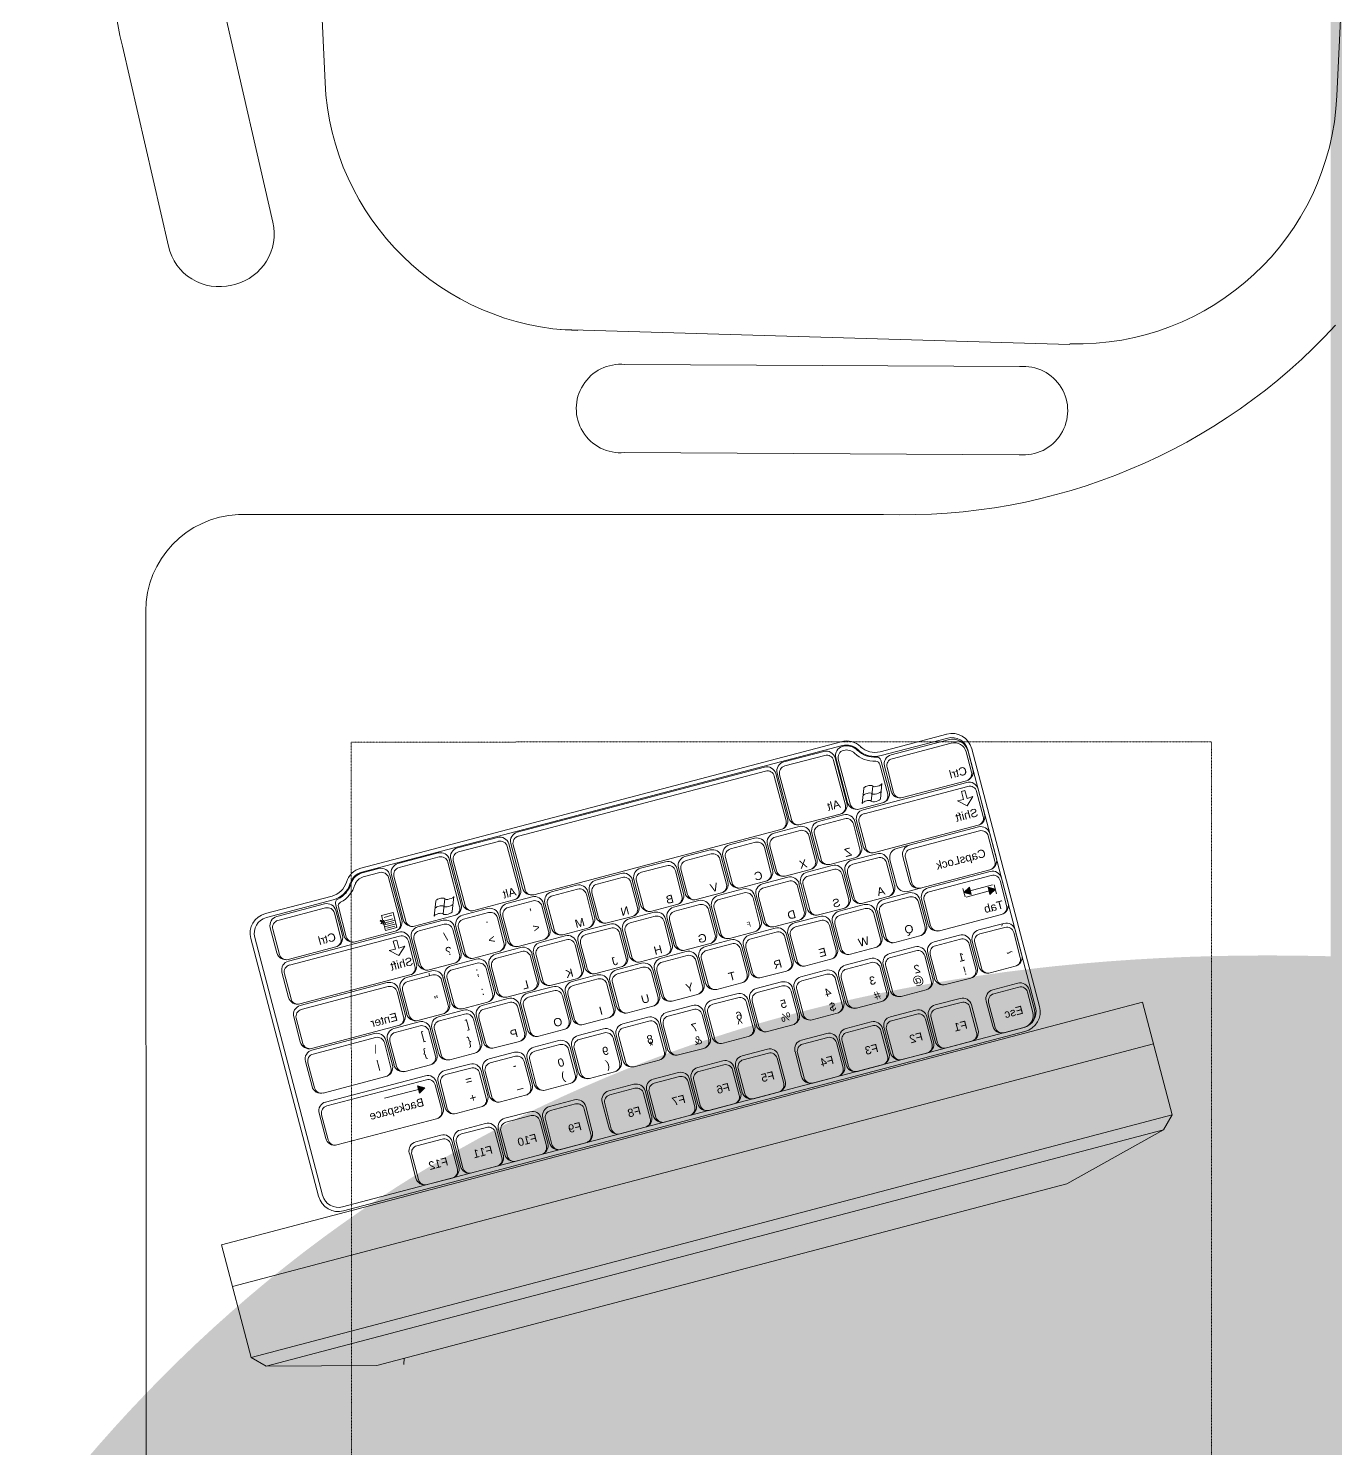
# Model space of a CAD drawing. Header units: millimetres. Extents: x 0 to 168960, y -92093 to 443706.
# Drawn here: x 23337 to 23944, y 305278 to 305938 of the extents above; entities that cross this region are included whole.
import ezdxf
from ezdxf.enums import TextEntityAlignment as Align

# ---------------------------------------------------------------- set-up
doc = ezdxf.new("R2018")
doc.units = ezdxf.units.MM
doc.linetypes.add('HIDDEN', pattern=[0.375, 0.25, -0.125])
for name, color, linetype, lineweight in [('_0', 7, 'Continuous', 15), ('АР_Названия помещений', 124, 'Continuous', 5), ('АР_Номер помещения', 1, 'Continuous', 25), ('АР_Помещения_площадь', 19, 'Continuous', 9)]:
    doc.layers.add(name, color=color, linetype=linetype, lineweight=lineweight)
doc.styles.add('Arial 200', font='arial.ttf', dxfattribs={"height": 500})
doc.styles.add('ISOCPEUR', font='isocpeur.ttf', dxfattribs={"height": 175})
doc.styles.add('Simplex', font='simplex.shx', dxfattribs={"width": 0.6})
doc.styles.get("Standard").update_dxf_attribs({"font": 'arial.ttf'})

# ---------------------------------------------------------------- blocks, each defined once
blk = doc.blocks.new('*U373')
at = {"color": 8, "style": 'ISOCPEUR', "width": 0.7, "flags": 1}
blk.add_attdef('КАТЕГОРИЯ', (-499.17, -2092.19), '', height=250, dxfattribs=at)
at = {"layer": 'АР_Номер помещения', "color": 8, "style": 'ISOCPEUR', "width": 0.7}
blk.add_attdef('НОМЕР_ПОМЕЩЕНИЯ', text='', height=300, dxfattribs=at).set_placement((-18959.62, 9140.02), align=Align.MIDDLE_CENTER)
at = {"layer": 'АР_Помещения_площадь', "color": 8, "style": 'ISOCPEUR', "width": 0.7}
blk.add_attdef('ПЛОЩАДЬ_ПОМЕЩЕНИЯ', text='', height=200, dxfattribs=at).set_placement((-16359.12, 2347.87), align=Align.MIDDLE_RIGHT)
at = {"layer": 'АР_Помещения_площадь', "color": 8, "lineweight": 30, "width": 0.7, "flags": 104}
blk.add_attdef('ИМЯ_ПОМЕЩЕНИЯ', text='', height=100, dxfattribs=at).set_placement((157.63, 1217.14), align=Align.MIDDLE_CENTER)
blk = doc.blocks.new('*U364')
at = {"color": 8, "style": 'ISOCPEUR', "width": 0.7, "flags": 1}
blk.add_attdef('КАТЕГОРИЯ', (-499.17, -2092.19), '', height=250, dxfattribs=at)
at = {"layer": 'АР_Номер помещения', "color": 8, "style": 'ISOCPEUR', "width": 0.7}
blk.add_attdef('НОМЕР_ПОМЕЩЕНИЯ', text='', height=300, dxfattribs=at).set_placement((-20709.49, 4832.62), align=Align.MIDDLE_CENTER)
at = {"layer": 'АР_Помещения_площадь', "color": 8, "style": 'ISOCPEUR', "width": 0.7}
blk.add_attdef('ПЛОЩАДЬ_ПОМЕЩЕНИЯ', text='', height=200, dxfattribs=at).set_placement((-13885.53, 2573.84), align=Align.MIDDLE_RIGHT)
at = {"layer": 'АР_Помещения_площадь', "color": 8, "lineweight": 30, "width": 0.7, "flags": 104}
blk.add_attdef('ИМЯ_ПОМЕЩЕНИЯ', text='', height=100, dxfattribs=at).set_placement((157.63, 1217.14), align=Align.MIDDLE_CENTER)
blk = doc.blocks.new('*U365')
at = {"color": 8, "style": 'ISOCPEUR', "width": 0.7, "flags": 1}
blk.add_attdef('КАТЕГОРИЯ', (-499.17, -2092.19), '', height=250, dxfattribs=at)
at = {"layer": 'АР_Номер помещения', "color": 8, "style": 'ISOCPEUR', "width": 0.7}
blk.add_attdef('НОМЕР_ПОМЕЩЕНИЯ', text='', height=300, dxfattribs=at).set_placement((-23040.43, 8691.08), align=Align.MIDDLE_CENTER)
at = {"layer": 'АР_Помещения_площадь', "color": 8, "style": 'ISOCPEUR', "width": 0.7}
blk.add_attdef('ПЛОЩАДЬ_ПОМЕЩЕНИЯ', text='', height=200, dxfattribs=at).set_placement((-17058.76, 4187.74), align=Align.MIDDLE_RIGHT)
at = {"layer": 'АР_Помещения_площадь', "color": 8, "lineweight": 30, "width": 0.7, "flags": 104}
blk.add_attdef('ИМЯ_ПОМЕЩЕНИЯ', text='', height=100, dxfattribs=at).set_placement((157.63, 1217.14), align=Align.MIDDLE_CENTER)
blk = doc.blocks.new('*U371')
at = {"color": 8, "style": 'ISOCPEUR', "width": 0.7, "flags": 1}
blk.add_attdef('КАТЕГОРИЯ', (-499.17, -2092.19), '', height=250, dxfattribs=at)
at = {"layer": 'АР_Номер помещения', "color": 8, "style": 'ISOCPEUR', "width": 0.7}
blk.add_attdef('НОМЕР_ПОМЕЩЕНИЯ', text='', height=300, dxfattribs=at).set_placement((-18510.49, 7567.29), align=Align.MIDDLE_CENTER)
at = {"layer": 'АР_Помещения_площадь', "color": 8, "style": 'ISOCPEUR', "width": 0.7}
blk.add_attdef('ПЛОЩАДЬ_ПОМЕЩЕНИЯ', text='', height=200, dxfattribs=at).set_placement((-14623.74, 5822.62), align=Align.MIDDLE_RIGHT)
at = {"layer": 'АР_Помещения_площадь', "color": 8, "lineweight": 30, "width": 0.7, "flags": 104}
blk.add_attdef('ИМЯ_ПОМЕЩЕНИЯ', text='', height=100, dxfattribs=at).set_placement((157.63, 1217.14), align=Align.MIDDLE_CENTER)
blk = doc.blocks.new('*U372')
at = {"color": 8, "style": 'ISOCPEUR', "width": 0.7, "flags": 1}
blk.add_attdef('КАТЕГОРИЯ', (-499.17, -2092.19), '', height=250, dxfattribs=at)
at = {"layer": 'АР_Номер помещения', "color": 8, "style": 'ISOCPEUR', "width": 0.7}
blk.add_attdef('НОМЕР_ПОМЕЩЕНИЯ', text='', height=300, dxfattribs=at).set_placement((-20320.12, 401.98), align=Align.MIDDLE_CENTER)
at = {"layer": 'АР_Помещения_площадь', "color": 8, "lineweight": 30, "width": 0.7, "flags": 104}
blk.add_attdef('ИМЯ_ПОМЕЩЕНИЯ', text='', height=100, dxfattribs=at).set_placement((157.63, 1217.14), align=Align.MIDDLE_CENTER)
at = {"layer": 'АР_Помещения_площадь', "color": 8, "style": 'ISOCPEUR', "width": 0.7}
blk.add_attdef('ПЛОЩАДЬ_ПОМЕЩЕНИЯ', text='', height=200, dxfattribs=at).set_placement((-20157.26, 981.51), align=Align.MIDDLE_RIGHT)
blk = doc.blocks.new('*U366')
at = {"color": 8, "style": 'ISOCPEUR', "width": 0.7, "flags": 1}
blk.add_attdef('КАТЕГОРИЯ', (-499.17, -2092.19), '', height=250, dxfattribs=at)
at = {"layer": 'АР_Номер помещения', "color": 8, "style": 'ISOCPEUR', "width": 0.7}
blk.add_attdef('НОМЕР_ПОМЕЩЕНИЯ', text='', height=300, dxfattribs=at).set_placement((-21196.47, -1818.48), align=Align.MIDDLE_CENTER)
at = {"layer": 'АР_Помещения_площадь', "color": 8, "lineweight": 30, "width": 0.7, "flags": 104}
blk.add_attdef('ИМЯ_ПОМЕЩЕНИЯ', text='', height=100, dxfattribs=at).set_placement((157.63, 1217.14), align=Align.MIDDLE_CENTER)
at = {"layer": 'АР_Помещения_площадь', "color": 8, "style": 'ISOCPEUR', "width": 0.7}
blk.add_attdef('ПЛОЩАДЬ_ПОМЕЩЕНИЯ', text='', height=200, dxfattribs=at).set_placement((-19595.61, 178.02), align=Align.MIDDLE_RIGHT)
blk = doc.blocks.new('М-60')
at = {"color": 8, "extrusion": (-6.19742e-05, 0.000470712, 1)}
for p, q in [((7035415.42, 1186627.48, -0.16), (7035231.81, 1186626.65, -0.17)), ((7035232, 1186585.69, -0.15), (7035415.61, 1186586.52, -0.14)), ((7035202.12, 1186569.45, -0.14), (7035438.99, 1186576.19, -0.13)), ((7035049.17, 1186548.9, -0.14), (7035050.61, 1186548.54, -0.14)), ((7034998.26, 1186437.86, -0.09), (7035019.72, 1186530.87, -0.14)), ((7035068.32, 1186519.62, -0.13), (7035046.66, 1186425.76, -0.09)), ((7035563.05, 1186460.49, -0.07), (7035569.76, 1186312.88, 0)), ((7035085.76, 1186312.88, -0.03), (7035092.52, 1186454.73, -0.1)), ((7035037.77, 1186361.28, -0.06), (7035088.07, 1186361.28, -0.05)), ((7034988.96, 1186312.88, -0.04), (7034988.96, 1186356.24, -0.06)), ((7034971.27, 1186282.63, -0.02), (7034970.35, 1186343.13, -0.05)), ((7034988.96, 1186343.13, -0.05), (7034970.81, 1186343.13, -0.05)), ((7034970.81, 1186343.13, -0.05), (7034970.81, 1186282.63, -0.02)), ((7034988.96, 1186312.88, -0.04), (7034988.96, 1186343.13, -0.05)), ((7035037.36, 1186344.14, -0.05), (7035037.36, 1186312.88, -0.03)), ((7035565.23, 1186174.3, 0.06), (7035569.69, 1186322, 0)), ((7035085.75, 1186314.63, -0.03), (7035094.66, 1186172.9, 0.04)), ((7034988.96, 1186313.16, -0.04), (7034989.42, 1186282.91, -0.02)), ((7034988.96, 1186313.16, -0.04), (7034989.62, 1186269.8, -0.02)), ((7035037.83, 1186282.64, -0.02), (7035037.35, 1186313.89, -0.03)), ((7034989.42, 1186282.91, -0.02), (7034971.27, 1186282.63, -0.02)), ((7035038.5, 1186265.51, -0.01), (7035088.79, 1186266.27, -0.01)), ((7035071.45, 1186107.64, 0.07), (7035048.37, 1186201.17, 0.02)), ((7035000.16, 1186188.33, 0.02), (7035023.03, 1186095.66, 0.07)), ((7035052.75, 1186078.08, 0.08), (7035054.19, 1186078.46, 0.08)), ((7035206, 1186059.86, 0.1), (7035442.95, 1186056.73, 0.11)), ((7035236.12, 1186044.08, 0.11), (7035419.73, 1186046.04, 0.12)), ((7035420.16, 1186005.08, 0.13), (7035236.56, 1186003.13, 0.12))]:
    blk.add_line(p, q, dxfattribs=at)
for centre, start, end in [((7035230, 1186606.23, 122.39), 84.99867, 275.52472), ((7035417.39, 1186607.09, 122.39), 264.99867, 95.52472), ((7035234.44, 1186023.66, 122.39), 85.34791, 275.87397), ((7035421.82, 1186025.66, 122.39), 265.34791, 95.87397)]:
    blk.add_arc(centre, 20.57, start, end, dxfattribs=at)
at = {"color": 8, "extrusion": (6.19742e-05, -0.000470712, -1)}
for centre, major_axis, start_param, end_param in [((7035442.18, 1186455, -0.08), (77.84, 92.64, -0.04), -0.725128, 0.826554), ((7035213.38, 1186448.98, -0.09), (77.84, 92.64, -0.04), 4.061153, 5.558057), ((7035043.3, 1186525.43, -0.13), (15.57, 18.53, -0.01), 4.240369, 5.829345), ((7035044.74, 1186525.07, -0.13), (15.57, 18.53, -0.01), -0.45384, 1.098777), ((7035351.96, 1186356.24, -0.03), (-277.91, 233.52, -0.13), 5.584367, 5.811166), ((7035400.36, 1186344.14, -0.03), (233.52, 277.91, -0.12), 4.01357, 4.240369)]:
    blk.add_ellipse(centre, major_axis=major_axis, ratio=1, start_param=start_param, end_param=end_param, dxfattribs=at)
at = {"color": 8, "extrusion": (-6.19742e-05, 0.000470712, 1)}
for centre, major_axis, start_param, end_param in [((7035400.79, 1186288.17, 0), (237.73, -274.33, 0.14), 4.01357, 4.240369), ((7035352.58, 1186275.33, 0), (-274.33, -237.73, 0.09), 5.584367, 5.811166), ((7035215.42, 1186180.49, 0.04), (79.24, -91.44, 0.05), 4.061153, 5.558057), ((7035444.29, 1186177.96, 0.06), (79.24, -91.44, 0.05), -0.725128, 0.826554), ((7035047.96, 1186101.84, 0.07), (15.85, -18.29, 0.01), -0.45384, 1.098777), ((7035046.53, 1186101.46, 0.07), (15.85, -18.29, 0.01), 4.240369, 5.829345)]:
    blk.add_ellipse(centre, major_axis=major_axis, ratio=1, start_param=start_param, end_param=end_param, dxfattribs=at)
blk = doc.blocks.new('стол угловой 1200х1400')
at = {"color": 8, "extrusion": (-6.20986e-05, 0.000470696, 1)}
for p, q in [((-20568.27, 33327.64, -393.59), (-20014.82, 33327.78, -393.56)), ((-19969.77, 32984.73, -393.39), (-19969.85, 33284.73, -393.54))]:
    blk.add_line(p, q, dxfattribs=at)
at = {"color": 8, "linetype": 'HIDDEN', "ltscale": 0.1}
blk.add_lwpolyline([(-20475.59, 33232.13), (-20075.59, 33232.24), (-20075.48, 32832.24), (-20475.48, 32832.13)], close=True, dxfattribs=at)
at = {"color": 8, "extrusion": (-6.20986e-05, 0.000470696, 1)}
for centre, radius, start, end in [((-20014.83, 33282.96, -376.63), 45, 2.48168, 90.01514), ((-19697.05, 32975.49, -376.63), 272.91, 178.02217, 227.37552)]:
    blk.add_arc(centre, radius, start, end, dxfattribs=at)
blk = doc.blocks.new('KEY')
at = {"color": 8}
for p, q in [((-0.198, 0), (0.198, 0)), ((-0.338, -0.536), (-0.338, -0.141)), ((-0.307, -0.505), (-0.307, -0.109)), ((0.307, -0.505), (0.307, -0.109)), ((0.338, -0.536), (0.338, -0.141)), ((-0.198, -0.614), (0.198, -0.614)), ((-0.198, -0.677), (0.198, -0.677))]:
    blk.add_line(p, q, dxfattribs=at)
for centre, radius, start, end in [((0.198, -0.109), 0.109, 360, 90), ((0.198, -0.141), 0.141, 360, 90), ((-0.198, -0.141), 0.141, 90, 180), ((-0.198, -0.109), 0.109, 90, 180), ((-0.198, -0.536), 0.141, 180, 270), ((-0.198, -0.505), 0.109, 180, 270), ((0.198, -0.505), 0.109, 270, 360), ((0.198, -0.536), 0.141, 270, 360)]:
    blk.add_arc(centre, radius, start, end, dxfattribs=at)
blk = doc.blocks.new('рншнглнг8л')
h = blk.add_hatch(color=8)
h.paths.add_polyline_path([(-575895.82, 55186.07), (-575892.76, 55184.3), (-575895.82, 55184.3)])
h.paths.add_polyline_path([(-575895.82, 55184.3), (-575892.76, 55184.3), (-575895.82, 55182.54)])
h = blk.add_hatch(color=8)
h.paths.add_polyline_path([(-575624.15, 55162.17), (-575627.21, 55160.4), (-575624.15, 55160.4)])
h.paths.add_polyline_path([(-575624.15, 55160.4), (-575627.21, 55160.4), (-575624.15, 55158.64)])
h = blk.add_hatch(color=8)
h.paths.add_polyline_path([(-575615.74, 55164.44), (-575612.68, 55162.68), (-575615.74, 55162.68)])
h.paths.add_polyline_path([(-575615.74, 55162.68), (-575612.68, 55162.68), (-575615.74, 55160.91)])
at = {"color": 8}
for p, q in [((-575947.25, 55303.5), (-575997.1, 55290.75)), ((-575615.41, 55303.5), (-575947.25, 55303.5)), ((-575565.56, 55290.75), (-575615.41, 55303.5)), ((-575997.1, 55290.75), (-576002.79, 55285.05)), ((-575565.56, 55290.75), (-575997.1, 55290.75)), ((-575559.87, 55285.05), (-575565.56, 55290.75)), ((-575559.87, 55285.05), (-576002.79, 55285.05)), ((-576002.79, 55285.05), (-576002.79, 55230.93)), ((-575559.87, 55230.93), (-575559.87, 55285.05)), ((-575559.87, 55250.87), (-576002.79, 55250.87)), ((-576002.79, 55230.93), (-575559.87, 55230.93)), ((-575616.23, 55228.18), (-575943.83, 55228.18)), ((-575625.79, 55228.18), (-575616.11, 55228.18)), ((-575953.35, 55096.69), (-575953.35, 55220.56)), ((-575951.45, 55096.69), (-575951.45, 55220.56)), ((-575630.08, 55211.83), (-575630.08, 55223.89)), ((-575629.12, 55212.79), (-575629.12, 55224.84)), ((-575610.4, 55212.79), (-575610.4, 55222.46)), ((-575609.44, 55211.83), (-575609.44, 55221.51)), ((-575608.61, 55096.69), (-575608.61, 55220.56)), ((-575606.7, 55096.69), (-575606.7, 55220.56)), ((-575625.79, 55209.45), (-575613.73, 55209.45)), ((-575625.79, 55207.55), (-575613.73, 55207.55)), ((-575891.1, 55199.64), (-575939.03, 55199.64)), ((-575943.32, 55183.3), (-575943.32, 55195.36)), ((-575942.37, 55184.25), (-575942.37, 55196.31)), ((-575887.77, 55184.25), (-575887.77, 55196.31)), ((-575886.82, 55183.3), (-575886.82, 55195.36)), ((-575891.1, 55180.92), (-575939.03, 55180.92)), ((-575892.76, 55184.3), (-575912.13, 55184.3)), ((-575895.82, 55182.54), (-575895.82, 55186.07)), ((-575895.82, 55186.07), (-575892.76, 55184.3)), ((-575892.76, 55184.3), (-575895.82, 55182.54)), ((-575891.1, 55179.01), (-575939.03, 55179.01)), ((-575908.94, 55174.68), (-575939.03, 55174.68)), ((-575612.89, 55174.68), (-575642.76, 55174.68)), ((-575943.32, 55158.33), (-575943.32, 55170.39)), ((-575942.37, 55159.28), (-575942.37, 55171.34)), ((-575905.6, 55159.28), (-575905.6, 55171.34)), ((-575904.65, 55158.33), (-575904.65, 55170.39)), ((-575647.05, 55158.33), (-575647.05, 55170.39)), ((-575646.09, 55159.28), (-575646.09, 55171.34)), ((-575609.56, 55159.28), (-575609.56, 55171.34)), ((-575608.61, 55158.33), (-575608.61, 55170.39)), ((-575627.21, 55162.47), (-575627.21, 55158.53)), ((-575624.15, 55162.17), (-575627.21, 55160.4)), ((-575627.21, 55160.4), (-575624.15, 55158.64)), ((-575627.19, 55160.4), (-575613.41, 55160.4)), ((-575612.7, 55162.68), (-575626.77, 55162.68)), ((-575624.15, 55158.64), (-575624.15, 55162.17)), ((-575615.74, 55160.91), (-575615.74, 55164.44)), ((-575615.74, 55164.44), (-575612.68, 55162.68)), ((-575612.68, 55162.68), (-575615.74, 55160.91)), ((-575612.68, 55160.6), (-575612.68, 55164.9)), ((-575908.94, 55155.95), (-575939.03, 55155.95)), ((-575908.94, 55154.05), (-575939.03, 55154.05)), ((-575897.22, 55153.28), (-575939.03, 55153.28)), ((-575612.89, 55153.28), (-575652.3, 55153.28)), ((-575612.89, 55155.95), (-575642.76, 55155.95)), ((-575612.89, 55154.05), (-575642.76, 55154.05)), ((-575943.32, 55136.93), (-575943.32, 55148.99)), ((-575942.37, 55137.88), (-575942.37, 55149.94)), ((-575893.89, 55137.88), (-575893.89, 55149.94)), ((-575892.94, 55136.93), (-575892.94, 55148.99)), ((-575656.59, 55136.93), (-575656.59, 55148.99)), ((-575650.4, 55136.93), (-575650.4, 55148.99)), ((-575649.45, 55137.88), (-575649.45, 55149.94)), ((-575609.56, 55137.88), (-575609.56, 55149.94)), ((-575608.61, 55136.93), (-575608.61, 55148.99)), ((-575897.22, 55134.55), (-575939.03, 55134.55)), ((-575612.89, 55134.55), (-575646.12, 55134.55)), ((-575943.32, 55115.53), (-575943.32, 55127.59)), ((-575942.37, 55116.48), (-575942.37, 55128.54)), ((-575897.22, 55132.64), (-575939.03, 55132.64)), ((-575886.14, 55131.87), (-575939.03, 55131.87)), ((-575882.8, 55116.48), (-575882.8, 55128.54)), ((-575881.85, 55115.53), (-575881.85, 55127.59)), ((-575667.02, 55115.53), (-575667.02, 55127.59)), ((-575666.07, 55116.48), (-575666.07, 55128.54)), ((-575612.89, 55131.87), (-575662.74, 55131.87)), ((-575612.89, 55132.64), (-575652.3, 55132.64)), ((-575609.56, 55116.48), (-575609.56, 55128.54)), ((-575608.61, 55115.53), (-575608.61, 55127.59)), ((-575888.76, 55121.74), (-575892.49, 55118.36)), ((-575885.04, 55118.36), (-575888.76, 55121.74)), ((-575615.52, 55121.74), (-575619.24, 55118.36)), ((-575611.79, 55118.36), (-575615.52, 55121.74)), ((-575892.49, 55118.36), (-575889.61, 55118.58)), ((-575889.61, 55118.58), (-575889.61, 55114.68)), ((-575887.92, 55114.68), (-575889.61, 55114.68)), ((-575887.92, 55114.68), (-575887.91, 55118.58)), ((-575887.91, 55118.58), (-575885.04, 55118.36)), ((-575619.24, 55118.36), (-575616.36, 55118.58)), ((-575616.36, 55118.58), (-575616.36, 55114.68)), ((-575614.67, 55114.68), (-575616.36, 55114.68)), ((-575614.67, 55118.58), (-575611.79, 55118.36)), ((-575614.67, 55114.68), (-575614.67, 55118.58)), ((-575942.37, 55095.08), (-575942.37, 55107.14)), ((-575886.14, 55113.15), (-575939.03, 55113.15)), ((-575886.14, 55111.24), (-575939.03, 55111.24)), ((-575916.07, 55110.47), (-575939.03, 55110.47)), ((-575912.74, 55095.08), (-575912.74, 55107.14)), ((-575910.2, 55092.84), (-575910.2, 55107.14)), ((-575887.54, 55110.47), (-575906.87, 55110.47)), ((-575886.28, 55108.93), (-575891.78, 55108.93)), ((-575891.78, 55108.93), (-575891.78, 55101.72)), ((-575886.28, 55107.21), (-575891.78, 55107.21)), ((-575887.14, 55108.07), (-575890.93, 55108.07)), ((-575886.28, 55101.72), (-575886.28, 55108.93)), ((-575884.2, 55085.59), (-575884.2, 55107.14)), ((-575881.62, 55085.61), (-575881.62, 55107.14)), ((-575859, 55110.47), (-575878.29, 55110.47)), ((-575868.2, 55108.37), (-575865.78, 55101.73)), ((-575863.86, 55108.37), (-575861.44, 55101.73)), ((-575857.1, 55101.73), (-575859.52, 55108.37)), ((-575855.67, 55085.61), (-575855.67, 55107.14)), ((-575853.07, 55085.62), (-575853.07, 55107.14)), ((-575830.47, 55110.47), (-575849.74, 55110.47)), ((-575827.13, 55085.62), (-575827.13, 55107.14)), ((-575824.25, 55085.64), (-575824.25, 55107.14)), ((-575702.06, 55110.47), (-575820.92, 55110.47)), ((-575698.73, 55085.64), (-575698.73, 55107.14)), ((-575696.13, 55085.62), (-575696.13, 55107.14)), ((-575673.53, 55110.47), (-575692.8, 55110.47)), ((-575670.19, 55085.62), (-575670.19, 55107.14)), ((-575667.91, 55085.59), (-575667.91, 55107.14)), ((-575664.58, 55110.47), (-575653.19, 55110.47)), ((-575612.89, 55113.15), (-575662.74, 55113.15)), ((-575612.89, 55111.24), (-575662.74, 55111.24)), ((-575662.38, 55108.37), (-575659.97, 55101.73)), ((-575658.04, 55108.37), (-575655.63, 55101.73)), ((-575651.29, 55101.73), (-575653.7, 55108.37)), ((-575649.85, 55092.84), (-575649.85, 55107.14)), ((-575646.99, 55095.08), (-575646.99, 55107.14)), ((-575612.89, 55110.47), (-575643.66, 55110.47)), ((-575609.56, 55097.46), (-575609.56, 55107.14)), ((-575943.32, 55094.13), (-575943.32, 55106.19)), ((-575911.79, 55094.13), (-575911.79, 55106.19)), ((-575911.15, 55091.09), (-575911.15, 55106.19)), ((-575890.93, 55106.35), (-575893.17, 55105.31)), ((-575893.17, 55105.31), (-575892.29, 55105.06)), ((-575892.29, 55105.06), (-575893.14, 55104.01)), ((-575892.77, 55103.72), (-575893.14, 55104.01)), ((-575892.77, 55103.72), (-575891.91, 55104.77)), ((-575891.91, 55104.77), (-575891.51, 55104.06)), ((-575886.28, 55105.49), (-575891.78, 55105.49)), ((-575891.78, 55101.72), (-575886.28, 55101.72)), ((-575891.51, 55104.06), (-575890.93, 55106.35)), ((-575887.14, 55106.35), (-575890.93, 55106.35)), ((-575887.14, 55104.63), (-575890.93, 55104.63)), ((-575887.14, 55102.91), (-575890.93, 55102.91)), ((-575883.25, 55084.63), (-575883.25, 55106.19)), ((-575882.57, 55084.65), (-575882.57, 55106.19)), ((-575854.72, 55084.65), (-575854.72, 55106.19)), ((-575854.02, 55084.67), (-575854.02, 55106.19)), ((-575826.18, 55084.67), (-575826.18, 55106.19)), ((-575825.2, 55084.69), (-575825.2, 55106.19)), ((-575697.78, 55084.69), (-575697.78, 55106.19)), ((-575697.08, 55084.67), (-575697.08, 55106.19)), ((-575669.24, 55084.67), (-575669.24, 55106.19)), ((-575668.86, 55084.63), (-575668.86, 55106.19)), ((-575648.9, 55091.09), (-575648.9, 55106.19)), ((-575647.95, 55094.13), (-575647.95, 55106.19)), ((-575608.61, 55097.46), (-575608.61, 55106.19)), ((-575943.83, 55089.07), (-575911.79, 55089.07)), ((-575943.83, 55087.17), (-575911.79, 55087.17)), ((-575916.07, 55091.75), (-575939.03, 55091.75)), ((-575916.07, 55089.84), (-575939.03, 55089.84)), ((-575616.23, 55089.07), (-575648.27, 55089.07)), ((-575616.23, 55087.17), (-575648.27, 55087.17)), ((-575615.27, 55091.75), (-575643.66, 55091.75)), ((-575616.23, 55089.84), (-575643.66, 55089.84)), ((-575887.54, 55082.25), (-575895.55, 55082.25)), ((-575859, 55082.27), (-575878.29, 55082.27)), ((-575830.47, 55082.29), (-575849.74, 55082.29)), ((-575702.06, 55082.31), (-575820.92, 55082.31)), ((-575673.53, 55082.29), (-575692.8, 55082.29)), ((-575664.58, 55082.25), (-575664.5, 55082.25)), ((-575887.54, 55080.35), (-575895.55, 55080.35)), ((-575664.5, 55079.99), (-575895.55, 55079.99)), ((-575664.5, 55078.09), (-575895.55, 55078.09)), ((-575859, 55080.37), (-575878.29, 55080.37)), ((-575830.47, 55080.39), (-575849.74, 55080.39)), ((-575702.06, 55080.4), (-575820.92, 55080.4)), ((-575673.53, 55080.39), (-575692.8, 55080.39)), ((-575664.58, 55080.35), (-575664.5, 55080.35))]:
    blk.add_line(p, q, dxfattribs=at)
for points in [[(-575934.03, 55303.5), (-575934.87, 55306.24)], [(-575616.23, 55230.08), (-575943.83, 55230.08)]]:
    blk.add_lwpolyline(points, dxfattribs=at)
for centre, major_axis, start_param, end_param in [((-575943.83, 55220.56), (-6.74, -6.74), 3.926991, 5.497787), ((-575943.83, 55220.56), (-5.39, -5.39), 3.926991, 5.497787), ((-575943.83, 55096.69), (-6.74, 6.74), 0.785398, 2.356194), ((-575943.83, 55096.69), (-5.39, 5.39), 0.785398, 2.356194), ((-575911.79, 55077.64), (-8.08, -8.08), 2.907036, 3.926991), ((-575911.79, 55077.64), (-6.74, -6.74), 2.907036, 3.926991), ((-575895.55, 55087.61), (-6.74, -6.74), -0.234557, 0.785398), ((-575895.55, 55087.61), (-5.39, 5.39), 1.336239, 2.356194)]:
    blk.add_ellipse(centre, major_axis=major_axis, ratio=1, start_param=start_param, end_param=end_param, dxfattribs=at)
at = {"color": 8, "extrusion": (0, 0, -1)}
for centre, major_axis, ratio, start_param, end_param in [((-575625.79, 55223.89), (3.03, 3.03), 1, 3.926991, 5.497787), ((-575625.79, 55224.84), (2.36, 2.36), 1, 3.926991, 5.497787), ((-575616.23, 55220.56), (6.74, -6.74), 1, 3.926991, 5.497787), ((-575616.23, 55220.56), (5.39, -5.39), 1, 3.926991, 5.497787), ((-575616.11, 55221.51), (4.72, 4.72), 1, 5.497787, 7.068583), ((-575616.11, 55222.46), (4.04, -4.04), 1, 3.926991, 5.497787), ((-575625.79, 55212.79), (2.36, -2.36), 1, 0.785398, 2.356194), ((-575613.73, 55212.79), (2.36, -2.36), 1, -0.785398, 0.785398), ((-575625.79, 55211.83), (3.03, -3.03), 1, 0.785398, 2.356194), ((-575613.73, 55211.83), (3.03, 3.03), 1, 0.785398, 2.356194), ((-575939.03, 55195.36), (3.03, -3.03), 1, 2.356194, 3.926991), ((-575939.03, 55196.31), (2.36, -2.36), 1, 2.356194, 3.926991), ((-575891.1, 55196.31), (2.36, 2.36), 1, 5.497787, 7.068583), ((-575891.1, 55195.36), (3.03, -3.03), 1, 3.926991, 5.497787), ((-575939.03, 55183.3), (3.03, 3.03), 1, 2.356194, 3.926991), ((-575939.03, 55184.25), (2.36, 2.36), 1, 2.356194, 3.926991), ((-575891.1, 55184.25), (2.36, -2.36), 1, -0.785398, 0.785398), ((-575891.1, 55183.3), (3.03, 3.03), 1, 0.785398, 2.356194), ((-575939.03, 55170.39), (3.03, -3.03), 1, 2.356194, 3.926991), ((-575939.03, 55171.34), (2.36, -2.36), 1, 2.356194, 3.926991), ((-575908.94, 55171.34), (2.36, 2.36), 1, 5.497787, 7.068583), ((-575908.94, 55170.39), (3.03, 3.03), 1, 5.497787, 7.068583), ((-575642.76, 55170.39), (3.03, 3.03), 1, 3.926991, 5.497787), ((-575642.76, 55171.34), (2.36, 2.36), 1, 3.926991, 5.497787), ((-575612.89, 55171.34), (2.36, -2.36), 1, 3.926991, 5.497787), ((-575612.89, 55170.39), (3.03, -3.03), 1, 3.926991, 5.497787), ((-575939.03, 55158.33), (3.03, 3.03), 1, 2.356194, 3.926991), ((-575939.03, 55148.99), (3.03, -3.03), 1, 2.356194, 3.926991), ((-575939.03, 55159.28), (2.36, 2.36), 1, 2.356194, 3.926991), ((-575939.03, 55149.94), (2.36, -2.36), 1, 2.356194, 3.926991), ((-575908.94, 55159.28), (2.36, -2.36), 1, -0.785398, 0.785398), ((-575908.94, 55158.33), (3.03, -3.03), 1, -0.785398, 0.785398), ((-575897.22, 55149.94), (2.36, 2.36), 1, 5.497787, 7.068583), ((-575897.22, 55148.99), (3.03, 3.03), 1, 5.497787, 7.068583), ((-575652.3, 55148.99), (3.03, 3.03), 1, 3.926991, 5.497787), ((-575646.12, 55148.99), (3.03, 3.03), 1, 3.926991, 5.497787), ((-575646.12, 55149.94), (2.36, -2.36), 1, 2.356194, 3.926991), ((-575642.76, 55158.33), (3.03, -3.03), 1, 0.785398, 2.356194), ((-575642.76, 55159.28), (2.36, -2.36), 1, 0.785398, 2.356194), ((-575612.89, 55159.28), (2.36, 2.36), 1, 0.785398, 2.356194), ((-575612.89, 55158.33), (3.03, 3.03), 1, 0.785398, 2.356194), ((-575612.89, 55149.94), (2.36, -2.36), 1, 3.926991, 5.497787), ((-575612.89, 55148.99), (3.03, -3.03), 1, 3.926991, 5.497787), ((-575939.03, 55136.93), (3.03, 3.03), 1, 2.356194, 3.926991), ((-575939.03, 55137.88), (2.36, 2.36), 1, 2.356194, 3.926991), ((-575897.22, 55137.88), (2.36, -2.36), 1, -0.785398, 0.785398), ((-575897.22, 55136.93), (3.03, -3.03), 1, -0.785398, 0.785398), ((-575652.3, 55136.93), (3.03, -3.03), 1, 0.785398, 2.356194), ((-575646.12, 55136.93), (3.03, -3.03), 1, 0.785398, 2.356194), ((-575646.12, 55137.88), (2.36, 2.36), 1, 2.356194, 3.926991), ((-575612.89, 55137.88), (2.36, 2.36), 1, 0.785398, 2.356194), ((-575612.89, 55136.93), (3.03, 3.03), 1, 0.785398, 2.356194), ((-575939.03, 55127.59), (3.03, -3.03), 1, 2.356194, 3.926991), ((-575939.03, 55128.54), (2.36, -2.36), 1, 2.356194, 3.926991), ((-575886.14, 55128.54), (2.36, 2.36), 1, 5.497787, 7.068583), ((-575886.14, 55127.59), (3.03, -3.03), 1, 3.926991, 5.497787), ((-575662.74, 55127.59), (3.03, 3.03), 1, 3.926991, 5.497787), ((-575662.74, 55128.54), (2.36, -2.36), 1, 2.356194, 3.926991), ((-575612.89, 55128.54), (2.36, -2.36), 1, 3.926991, 5.497787), ((-575612.89, 55127.59), (3.03, -3.03), 1, 3.926991, 5.497787), ((-575939.03, 55115.53), (3.03, 3.03), 1, 2.356194, 3.926991), ((-575939.03, 55116.48), (2.36, 2.36), 1, 2.356194, 3.926991), ((-575886.14, 55116.48), (2.36, -2.36), 1, -0.785398, 0.785398), ((-575886.14, 55115.53), (3.03, 3.03), 1, 0.785398, 2.356194), ((-575662.74, 55115.53), (3.03, -3.03), 1, 0.785398, 2.356194), ((-575662.74, 55116.48), (2.36, 2.36), 1, 2.356194, 3.926991), ((-575612.89, 55116.48), (2.36, 2.36), 1, 0.785398, 2.356194), ((-575612.89, 55115.53), (3.03, 3.03), 1, 0.785398, 2.356194), ((-575939.03, 55106.19), (3.03, -3.03), 1, 2.356194, 3.926991), ((-575939.03, 55107.14), (2.36, -2.36), 1, 2.356194, 3.926991), ((-575916.07, 55107.14), (2.36, -2.36), 1, 3.926991, 5.497787), ((-575916.07, 55106.19), (3.03, -3.03), 1, 3.926991, 5.497787), ((-575906.87, 55106.19), (3.03, 3.03), 1, 3.926991, 5.497787), ((-575906.87, 55107.14), (2.36, 2.36), 1, 3.926991, 5.497787), ((-575887.54, 55107.14), (2.36, 2.36), 1, 5.497787, 7.068583), ((-575887.54, 55106.19), (3.03, 3.03), 1, 5.497787, 7.068583), ((-575878.29, 55106.19), (3.03, 3.03), 1, 3.926991, 5.497787), ((-575878.29, 55107.14), (2.36, 2.36), 1, 3.926991, 5.497787), ((-575866.03, 55108.37), (2.17, 0), 0.316309, 0, 3.141593), ((-575861.69, 55108.37), (2.17, 0), 0.316309, 3.141593, 6.283185), ((-575859, 55107.14), (2.36, 2.36), 1, 5.497787, 7.068583), ((-575859, 55106.19), (3.03, -3.03), 1, 3.926991, 5.497787), ((-575849.74, 55106.19), (3.03, 3.03), 1, 3.926991, 5.497787), ((-575849.74, 55107.14), (2.36, -2.36), 1, 2.356194, 3.926991), ((-575830.47, 55107.14), (2.36, -2.36), 1, 3.926991, 5.497787), ((-575830.47, 55106.19), (3.03, -3.03), 1, 3.926991, 5.497787), ((-575820.92, 55106.19), (3.03, 3.03), 1, 3.926991, 5.497787), ((-575820.92, 55107.14), (2.36, -2.36), 1, 2.356194, 3.926991), ((-575702.06, 55107.14), (2.36, 2.36), 1, 5.497787, 7.068583), ((-575702.06, 55106.19), (3.03, -3.03), 1, 3.926991, 5.497787), ((-575692.8, 55106.19), (3.03, 3.03), 1, 3.926991, 5.497787), ((-575692.8, 55107.14), (2.36, -2.36), 1, 2.356194, 3.926991), ((-575673.53, 55107.14), (2.36, -2.36), 1, 3.926991, 5.497787), ((-575673.53, 55106.19), (3.03, -3.03), 1, 3.926991, 5.497787), ((-575664.58, 55106.19), (3.03, 3.03), 1, 3.926991, 5.497787), ((-575664.58, 55107.14), (2.36, -2.36), 1, 2.356194, 3.926991), ((-575660.21, 55108.37), (2.17, 0), 0.316309, 0, 3.141593), ((-575655.87, 55108.37), (2.17, 0), 0.316309, 3.141593, 6.283185), ((-575653.19, 55107.14), (2.36, -2.36), 1, 3.926991, 5.497787), ((-575653.19, 55106.19), (3.03, -3.03), 1, 3.926991, 5.497787), ((-575643.66, 55106.19), (3.03, 3.03), 1, 3.926991, 5.497787), ((-575643.66, 55107.14), (2.36, -2.36), 1, 2.356194, 3.926991), ((-575612.89, 55107.14), (2.36, -2.36), 1, 3.926991, 5.497787), ((-575612.89, 55106.19), (3.03, -3.03), 1, 3.926991, 5.497787), ((-575864.82, 55105.05), (2.17, 0), 0.316309, 0, 3.141593), ((-575863.61, 55101.73), (2.17, 0), 0.316309, 0, 3.141593), ((-575860.48, 55105.05), (2.17, 0), 0.316309, 3.141593, 6.283185), ((-575859.27, 55101.73), (2.17, 0), 0.316309, 3.141593, 6.283185), ((-575659, 55105.05), (2.17, 0), 0.316309, 0, 3.141593), ((-575657.8, 55101.73), (2.17, 0), 0.316309, 0, 3.141593), ((-575654.66, 55105.05), (2.17, 0), 0.316309, 3.141593, 6.283185), ((-575653.46, 55101.73), (2.17, 0), 0.316309, 3.141593, 6.283185), ((-575939.03, 55094.13), (3.03, 3.03), 1, 2.356194, 3.926991), ((-575939.03, 55095.08), (2.36, 2.36), 1, 2.356194, 3.926991), ((-575916.07, 55095.08), (2.36, 2.36), 1, 0.785398, 2.356194), ((-575916.07, 55094.13), (3.03, 3.03), 1, 0.785398, 2.356194), ((-575643.66, 55094.13), (3.03, -3.03), 1, 0.785398, 2.356194), ((-575643.66, 55095.08), (2.36, 2.36), 1, 2.356194, 3.926991), ((-575616.23, 55097.46), (5.39, 5.39), 1, 0.785398, 2.356194), ((-575616.23, 55096.69), (6.74, 6.74), 1, 0.785398, 2.356194), ((-575616.23, 55096.69), (5.39, 5.39), 1, 0.785398, 2.356194), ((-575615.27, 55097.46), (4.04, 4.04), 1, 0.785398, 2.356194), ((-575911.79, 55077.64), (8.08, 8.08), 1, 5.497787, 6.517742), ((-575911.79, 55077.64), (6.74, -6.74), 1, 3.926991, 4.946946), ((-575909.25, 55091.09), (1.35, -1.35), 1, 0.971859, 2.356194), ((-575908.29, 55092.84), (1.35, -1.35), 1, 1.011126, 2.356194), ((-575911.79, 55077.64), (8.33, 8.33), 1, 5.684248, 6.517742), ((-575911.79, 55077.64), (9.68, -9.68), 1, 4.152719, 4.946946), ((-575648.27, 55077.64), (9.68, 9.68), 1, 4.477832, 5.272059), ((-575648.27, 55077.64), (8.33, -8.33), 1, 2.907036, 3.74053), ((-575648.27, 55077.64), (8.08, -8.08), 1, 2.907036, 3.926991), ((-575648.27, 55077.64), (6.74, -6.74), 1, 2.907036, 3.926991), ((-575651.76, 55092.84), (1.35, 1.35), 1, 0.785398, 2.130466), ((-575650.81, 55091.09), (1.35, 1.35), 1, 0.785398, 2.169734), ((-575895.55, 55087.61), (6.74, 6.74), 1, 2.356194, 3.37615), ((-575895.55, 55087.61), (5.39, 5.39), 1, 2.356194, 3.37615), ((-575895.55, 55087.61), (5.14, 5.14), 1, 2.356194, 3.37615), ((-575895.55, 55087.61), (3.79, 3.79), 1, 2.356194, 3.37615), ((-575887.54, 55085.59), (2.36, -2.36), 1, -0.785398, 0.785398), ((-575887.54, 55084.63), (3.03, -3.03), 1, -0.785398, 0.785398), ((-575878.29, 55084.65), (3.03, -3.03), 1, 0.785398, 2.356194), ((-575878.29, 55085.61), (2.36, -2.36), 1, 0.785398, 2.356194), ((-575859, 55085.61), (2.36, -2.36), 1, -0.785398, 0.785398), ((-575859, 55084.65), (3.03, 3.03), 1, 0.785398, 2.356194), ((-575849.74, 55084.67), (3.03, -3.03), 1, 0.785398, 2.356194), ((-575849.74, 55085.62), (2.36, 2.36), 1, 2.356194, 3.926991), ((-575830.47, 55085.62), (2.36, 2.36), 1, 0.785398, 2.356194), ((-575830.47, 55084.67), (3.03, 3.03), 1, 0.785398, 2.356194), ((-575820.92, 55084.69), (3.03, -3.03), 1, 0.785398, 2.356194), ((-575820.92, 55085.64), (2.36, 2.36), 1, 2.356194, 3.926991), ((-575702.06, 55085.64), (2.36, -2.36), 1, -0.785398, 0.785398), ((-575702.06, 55084.69), (3.03, 3.03), 1, 0.785398, 2.356194), ((-575692.8, 55084.67), (3.03, -3.03), 1, 0.785398, 2.356194), ((-575692.8, 55085.62), (2.36, 2.36), 1, 2.356194, 3.926991), ((-575673.53, 55085.62), (2.36, 2.36), 1, 0.785398, 2.356194), ((-575673.53, 55084.67), (3.03, 3.03), 1, 0.785398, 2.356194), ((-575664.58, 55084.63), (3.03, -3.03), 1, 0.785398, 2.356194), ((-575664.58, 55085.59), (2.36, 2.36), 1, 2.356194, 3.926991), ((-575664.5, 55087.61), (3.79, -3.79), 1, -0.234557, 0.785398), ((-575664.5, 55087.61), (5.14, -5.14), 1, -0.234557, 0.785398), ((-575664.5, 55087.61), (5.39, 5.39), 1, 1.336239, 2.356194), ((-575664.5, 55087.61), (6.74, -6.74), 1, -0.234557, 0.785398)]:
    blk.add_ellipse(centre, major_axis=major_axis, ratio=ratio, start_param=start_param, end_param=end_param, dxfattribs=at)
at = {"color": 8}
for points in [[(-575627.19, 55160.41), (-575627.21, 55160.4), (-575627.19, 55160.4)], [(-575612.7, 55162.67), (-575612.68, 55162.68), (-575612.7, 55162.68)]]:
    blk.add_solid(points, dxfattribs=at)
at = {"color": 8, "xscale": -30.48000000044703, "yscale": 30.48000000044703, "zscale": 60.96}
for p in [(-575897.13, 55228.18), (-575875.73, 55228.18), (-575854.33, 55228.18), (-575832.93, 55228.18), (-575804.4, 55228.18), (-575782.99, 55228.18), (-575761.59, 55228.18), (-575740.19, 55228.18), (-575711.66, 55228.18), (-575690.26, 55228.18), (-575668.86, 55228.18), (-575647.46, 55228.18), (-575875.73, 55199.64), (-575854.33, 55199.64), (-575832.93, 55199.64), (-575811.53, 55199.64), (-575790.13, 55199.64), (-575768.73, 55199.64), (-575747.33, 55199.64), (-575725.93, 55199.64), (-575704.53, 55199.64), (-575683.12, 55199.64), (-575661.72, 55199.64), (-575640.32, 55199.64), (-575618.92, 55199.64), (-575893.57, 55174.68), (-575872.17, 55174.68), (-575850.76, 55174.68), (-575829.36, 55174.68), (-575807.96, 55174.68), (-575786.56, 55174.68), (-575765.16, 55174.68), (-575743.76, 55174.68), (-575722.36, 55174.68), (-575700.96, 55174.68), (-575679.56, 55174.68), (-575658.16, 55174.68), (-575881.85, 55153.28), (-575860.45, 55153.28), (-575839.05, 55153.28), (-575817.65, 55153.28), (-575796.25, 55153.28), (-575774.85, 55153.28), (-575753.45, 55153.28), (-575732.05, 55153.28), (-575710.65, 55153.28), (-575689.24, 55153.28), (-575667.84, 55153.28), (-575870.77, 55131.87), (-575849.36, 55131.87), (-575827.96, 55131.87), (-575806.56, 55131.87), (-575785.16, 55131.87), (-575763.76, 55131.87), (-575742.36, 55131.87), (-575720.96, 55131.87), (-575699.56, 55131.87), (-575678.16, 55131.87)]:
    blk.add_blockref('KEY', p, dxfattribs=at)
at = {"color": 8}
for s, height, style, p in [('F12', 3.81, 'Arial 200', (-575891.1, 55221.93)), ('F11', 3.81, 'Arial 200', (-575869.7, 55221.93)), ('F10', 3.81, 'Arial 200', (-575848.3, 55221.86)), ('F9', 3.81, 'Arial 200', (-575826.9, 55221.86)), ('F8', 3.81, 'Arial 200', (-575798.37, 55221.86)), ('F7', 3.81, 'Arial 200', (-575776.97, 55221.91)), ('F6', 3.81, 'Arial 200', (-575755.57, 55221.86)), ('F5', 3.81, 'Arial 200', (-575734.16, 55221.85)), ('F4', 3.81, 'Arial 200', (-575705.63, 55221.91)), ('F3', 3.81, 'Arial 200', (-575684.23, 55221.86)), ('F2', 3.81, 'Arial 200', (-575662.83, 55221.93)), ('F1', 3.81, 'Arial 200', (-575641.43, 55221.93)), ('Esc', 3.81, 'Arial 200', (-575614.55, 55221.85)), ('Backspace', 3.81, 'Arial 200', (-575894.93, 55192.4)), ('+', 3.81, 'Arial 200', (-575870.75, 55196.38)), ('_', 3.81, 'Arial 200', (-575848.54, 55195.32)), (')', 3.81, 'Arial 200', (-575828.32, 55197.36)), ('(', 3.81, 'Arial 200', (-575806.91, 55197.36)), ('&', 3.81, 'Arial 200', (-575762.51, 55197.28)), ('^ ', 3.81, 'Arial 200', (-575742.08, 55194.86)), ('%', 3.81, 'Arial 200', (-575719.71, 55197.23)), ('$', 3.81, 'Arial 200', (-575698.31, 55198.1)), ('#', 3.81, 'Arial 200', (-575676.91, 55198.29)), ('@', 3.81, 'Arial 200', (-575655.5, 55196.26)), ('!', 3.81, 'Arial 200', (-575635.34, 55197.55)), ('~', 3.81, 'Arial 200', (-575612.21, 55194.6)), ('=', 3.81, 'Arial 200', (-575870.55, 55188.02)), ('0', 3.81, 'Arial 200', (-575827.08, 55191.05)), ('9', 3.81, 'Arial 200', (-575805.68, 55191.05)), ('8', 3.81, 'Arial 200', (-575784.28, 55191.05)), ('*', 3.81, 'Arial 200', (-575784.77, 55194.13)), ('7', 3.81, 'Arial 200', (-575762.88, 55191.05)), ('6', 3.81, 'Arial 200', (-575741.48, 55191.05)), ('5', 3.81, 'Arial 200', (-575720.08, 55190.98)), ('4', 3.81, 'Arial 200', (-575698.68, 55191.1)), ('3', 3.81, 'Arial 200', (-575677.28, 55191.05)), ('2', 3.81, 'Arial 200', (-575655.87, 55191.11)), ('1', 3.81, 'Arial 200', (-575634.47, 55191.11)), ('-', 3.81, 'Arial 200', (-575848.91, 55186.83)), ('`', 3.81, 'Arial 200', (-575613.07, 55183.33)), ('Q', 3.81, 'Arial 200', (-575654.21, 55172.25)), ('|', 3.81, 'Arial 200', (-575910.28, 55170.2)), ('}', 3.81, 'Arial 200', (-575887.75, 55170.45)), ('{', 3.81, 'Arial 200', (-575866.35, 55170.45)), ('P', 3.81, 'Arial 200', (-575844.51, 55172.48)), ('O', 3.81, 'Arial 200', (-575823.11, 55172.48)), ('I', 3.81, 'Arial 200', (-575803.73, 55172.48)), ('U', 3.81, 'Arial 200', (-575781.17, 55172.41)), ('Y', 3.81, 'Arial 200', (-575760.06, 55172.48)), ('T', 3.81, 'Arial 200', (-575739.81, 55172.48)), ('R', 3.81, 'Arial 200', (-575717.55, 55172.48)), ('E', 3.81, 'Arial 200', (-575696.14, 55172.48)), ('W', 3.81, 'Arial 200', (-575675.61, 55172.48)), ('Tab', 3.81, 'Arial 200', (-575610.92, 55172.22)), ('\\', 3.81, 'Arial 200', (-575909.56, 55163.15)), (']', 3.81, 'Arial 200', (-575886.78, 55162.59)), ('[', 3.81, 'Arial 200', (-575865.38, 55162.59)), ('Enter', 3.81, 'Arial 200', (-575896.69, 55150.92)), (':', 3.81, 'Arial 200', (-575854.64, 55149.54)), ('L', 3.81, 'Arial 200', (-575833.85, 55151.88)), ('K', 3.81, 'Arial 200', (-575812.45, 55151.88)), ('J', 3.81, 'Arial 200', (-575791.05, 55151.81)), ('H', 3.81, 'Arial 200', (-575769.65, 55151.88)), ('G', 3.81, 'Arial 200', (-575748.24, 55151.88)), ('F', 2.38, 'Simplex', (-575726.84, 55150.45)), ('D', 3.81, 'Arial 200', (-575705.44, 55151.88)), ('S', 3.81, 'Arial 200', (-575684.04, 55151.88)), ('A', 3.81, 'Arial 200', (-575662.64, 55151.88)), ('CapsLock', 3.81, 'Arial 200', (-575612.82, 55146.99)), ('"', 3.81, 'Arial 200', (-575876.04, 55148.06)), (';', 3.81, 'Arial 200', (-575854.7, 55140.2)), ("'", 3.81, 'Arial 200', (-575876.83, 55137.11)), ('Shift', 3.81, 'Arial 200', (-575883.22, 55127.78)), ('?', 3.81, 'Arial 200', (-575864.28, 55127.6)), ('>', 3.81, 'Arial 200', (-575843.55, 55127.47)), ('<', 3.81, 'Arial 200', (-575822.15, 55127.47)), ('M', 3.81, 'Arial 200', (-575801.36, 55130.48)), ('N', 3.81, 'Arial 200', (-575779.96, 55130.48)), ('B', 3.81, 'Arial 200', (-575758.56, 55130.48)), ('V', 3.81, 'Arial 200', (-575737.16, 55130.48)), ('C', 3.81, 'Arial 200', (-575715.76, 55130.48)), ('X', 3.81, 'Arial 200', (-575694.36, 55130.48)), ('Z', 3.81, 'Arial 200', (-575672.96, 55130.48)), ('Shift', 3.81, 'Arial 200', (-575611.52, 55127.78)), ('/', 3.81, 'Arial 200', (-575864.77, 55120.85)), ('.', 3.81, 'Arial 200', (-575844.46, 55117.57)), (',', 3.81, 'Arial 200', (-575823.42, 55116.82)), ('Ctrl', 3.81, 'Arial 200', (-575914.95, 55107.68)), ('Alt', 3.81, 'Arial 200', (-575828.58, 55108.67)), ('Alt', 3.81, 'Arial 200', (-575672.35, 55107.65)), ('Ctrl', 3.81, 'Arial 200', (-575611.52, 55107.68))]:
    blk.add_text(s, height=height, rotation=180, dxfattribs=dict(at, style=style)).set_placement(p)

msp = doc.modelspace()

# ---------------------------------------------------------------- block references
at = {"layer": '_0'}
ref = msp.add_blockref('*U372', (44912.193, 314166.718), dxfattribs=at)
lines = msp.add_mtext('\\W0.8000;Санузлы для девочек основной и старшей школы\\Pс комнатой личной гигиены', dxfattribs={"layer": 'АР_Названия помещений', "color": 8, "insert": (22950.929, 322335.414), "char_height": 3224.53982, "width": 1818.92382, "attachment_point": 1})
ref.add_attrib('ИМЯ_ПОМЕЩЕНИЯ', '', (22950.929, 322335.414), dxfattribs={"flags": 104}).embed_mtext(lines)
ref = msp.add_blockref('*U373', (27528.674, 309421.205), dxfattribs=at)
lines = msp.add_mtext('\\W0.8000;Кабинет русского языка и литературы', dxfattribs={"layer": 'АР_Названия помещений', "color": 8, "insert": (7739.846, 311877.715), "char_height": 3627.57557, "width": 1605.48639, "attachment_point": 1})
ref.add_attrib('ИМЯ_ПОМЕЩЕНИЯ', '', (7739.846, 311877.715), dxfattribs={"flags": 104}).embed_mtext(lines)
ref = msp.add_blockref('*U371', (33928.426, 308804.592), dxfattribs=at)
lines = msp.add_mtext('\\W0.8000;Коридор с рекреацией ', dxfattribs={"layer": 'АР_Названия помещений', "color": 8, "insert": (16784.375, 317838.04), "char_height": 3787.10462, "width": 1779.62855, "attachment_point": 1})
ref.add_attrib('ИМЯ_ПОМЕЩЕНИЯ', '', (16784.375, 317838.04), dxfattribs={"flags": 104}).embed_mtext(lines)
ref = msp.add_blockref('*U366', (41698.426, 316387.183), dxfattribs=at)
lines = msp.add_mtext('\\W0.8000;Административный кабинет (основная и старшая школа)', dxfattribs={"layer": 'АР_Названия помещений', "color": 8, "insert": (20797.933, 315417.348), "char_height": 1807.9325, "width": 1779.62855, "attachment_point": 1})
ref.add_attrib('ИМЯ_ПОМЕЩЕНИЯ', '', (20797.933, 315417.348), dxfattribs={"flags": 104}).embed_mtext(lines)
ref = msp.add_blockref('*U364', (27538.426, 302414.592), dxfattribs=at)
lines = msp.add_mtext('\\W0.8000;Кабинет русского языка и литературы', dxfattribs={"layer": 'АР_Названия помещений', "color": 8, "insert": (8672.185, 310060.392), "char_height": 6743.45088, "width": 1202.97288, "attachment_point": 1})
ref.add_attrib('ИМЯ_ПОМЕЩЕНИЯ', '', (8672.185, 310060.392), dxfattribs={"flags": 104}).embed_mtext(lines)
ref = msp.add_blockref('*U365', (38607.847, 300831.047), dxfattribs=at)
lines = msp.add_mtext('\\W0.8000;Технология материальная Тип 2', dxfattribs={"layer": 'АР_Названия помещений', "color": 8, "insert": (20818.888, 308548.147), "char_height": 5808.26909, "width": 1525.38172, "attachment_point": 1})
ref.add_attrib('ИМЯ_ПОМЕЩЕНИЯ', '', (20818.888, 308548.147), dxfattribs={"flags": 104}).embed_mtext(lines)
for name, p, rotation in [('стол угловой 1200х1400', (56718.914, 325681.703, 393.593), 89.99999999999999), ('М-60', (-7029595.238, -768224.451, 393.624), 359.0887326624886)]:
    msp.add_blockref(name, p, dxfattribs=dict(at, rotation=rotation))
at = {"layer": '_0', "xscale": -1, "rotation": 194.7516983437915}
msp.add_blockref('рншнглнг8л', (566379.665, 505450.706, 0.664), dxfattribs=at)

doc.saveas('drawing.dxf')
